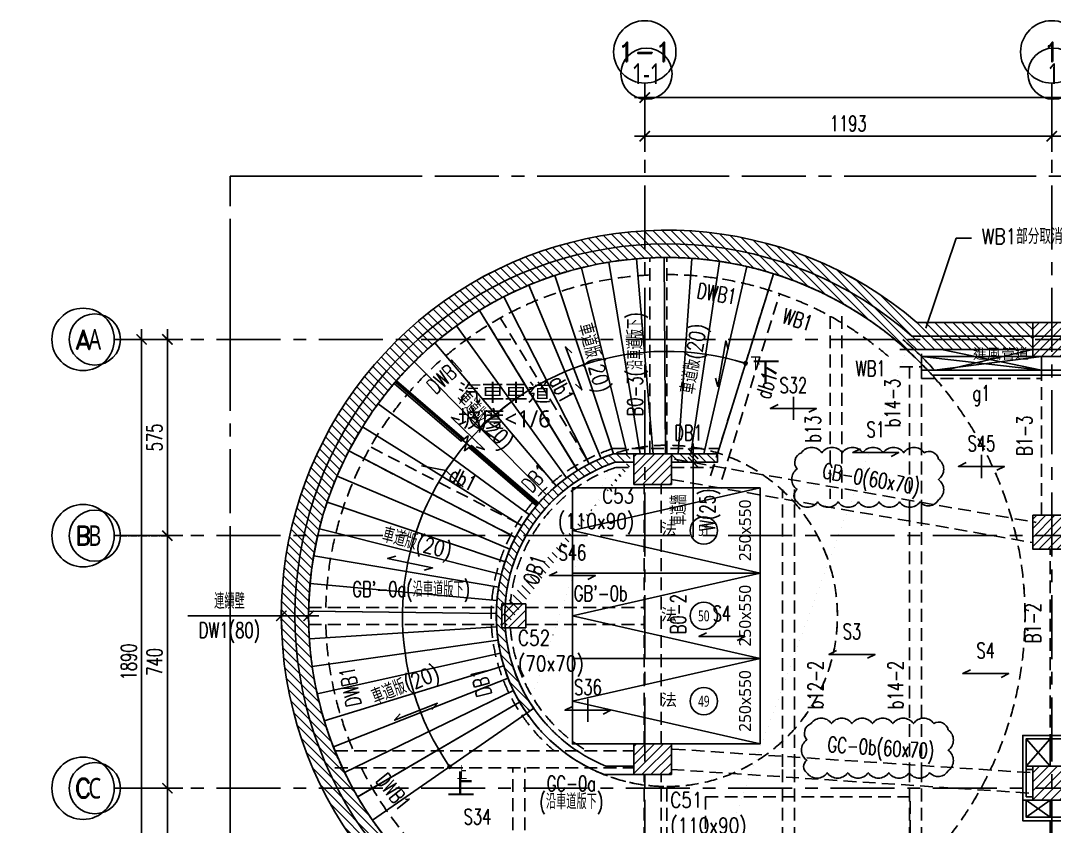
# Model space of a CAD drawing. Header units: millimetres. Extents: x -3377 to 119122, y -22007 to 15479.
# Drawn here: x 12887 to 15917, y 1458 to 3818 of the extents above; entities that cross this region are included whole.
import ezdxf
from ezdxf import colors
from ezdxf.entities.mleader import LeaderData, LeaderLine
from ezdxf.enums import TextEntityAlignment as Align
from ezdxf.math import Vec2, Vec3

# ---------------------------------------------------------------- set-up
doc = ezdxf.new("R2010")
doc.units = ezdxf.units.MM
doc.header["$LTSCALE"] = 150
doc.header["$MEASUREMENT"] = 0
doc.linetypes.add('CENTER', pattern=[2, 1.25, -0.25, 0.25, -0.25])
doc.linetypes.add('HIDDEN', pattern=[0.375, 0.25, -0.125])
doc.layers.get('0').update_dxf_attribs({"plot": 0})
for name, color, linetype, plot in [('AREA', 3, 'Continuous', False), ('S-ARCH', 252, 'Continuous', False), ('S-CLOUD_20220217(結構依建築圖2022-0216修改)', 4, 'Continuous', False)]:
    doc.layers.add(name, color=color, linetype=linetype, plot=plot)
for name, color, linetype in [('ASSLN', 8, 'Continuous'), ('COL', 1, 'Continuous'), ('Col-Line', 8, 'CENTER'), ('Duct', 1, 'Continuous'), ('GRID', 5, 'CENTER'), ('OTHER', 4, 'Continuous'), ('PARK', 4, 'Continuous'), ('S-COL', 7, 'Continuous'), ('S-COLB', 4, 'HIDDEN'), ('S-CONC', 7, 'Continuous'), ('S-CONCWALL', 30, 'Continuous'), ('S-DIM', 2, 'Continuous'), ('S-GRID', 1, 'CENTER'), ('S-GRID-DIM', 2, 'Continuous'), ('S-GRID-T', 3, 'Continuous'), ('S-HATCH-COL', 13, 'Continuous'), ('S-HATCH-CONC', 124, 'Continuous'), ('S-HATCH-CONCWALL', 161, 'Continuous'), ('S-OPEN', 13, 'Continuous'), ('S-RAMP', 201, 'Continuous'), ('S-RCBMB', 3, 'HIDDEN'), ('S-RCBMG', 2, 'HIDDEN'), ('S-SITE', 34, 'CENTER'), ('S-SLAB', 5, 'Continuous'), ('S-SLABT', 2, 'Continuous'), ('S-SYM', 3, 'Continuous'), ('S-TEXTB', 3, 'Continuous'), ('S-TEXTC', 3, 'Continuous'), ('S-TEXTG', 2, 'Continuous'), ('TEXT', 2, 'Continuous'), ('TITLE', 6, 'Continuous'), ('WALL', 2, 'Continuous'), ('WALL2', 3, 'Continuous')]:
    doc.layers.add(name, color=color, linetype=linetype)
doc.styles.add('C1', font='', dxfattribs={"bigfont": 'japanese.shx'})
doc.styles.add('CD2', font='romand', dxfattribs={"height": 15})
doc.styles.add('CS4', font='romans.shx', dxfattribs={"width": 0.7, "height": 45, "bigfont": 'lsp.shx'})
doc.styles.add('HH', font='')
doc.styles.add('LSP', font='SIMPLEX.shx', dxfattribs={"width": 0.8, "bigfont": 'lsp.shx'})
doc.styles.get('C1').set_extended_font_data('微軟正黑體')
doc.styles.get('HH').set_extended_font_data('Microsoft JhengHei')
doc.dimstyles.new('DIM150', dxfattribs={"dimscale": 15, "dimtxt": 3, "dimasz": 2, "dimexe": 2, "dimexo": 2, "dimgap": 1, "dimtad": 1, "dimdec": 1, "dimdsep": 46, "dimtxsty": 'CS4', "dimblk1": 'ARCHTICK', "dimblk2": 'ARCHTICK', "dimsah": 1, "dimcen": 2, "dimdle": 2, "dimadec": 0, "dimazin": 0, "dimtfac": 1, "dimtdec": 1, "dimtmove": 0, "dimatfit": 3, "dimldrblk": 'TAA', "dimfxl": 0, "dimtolj": 1, "dimarcsym": 0})

# ---------------------------------------------------------------- blocks, each defined once
blk = doc.blocks.new('SG1')
at = {"layer": 'S-GRID-T'}
blk.add_circle((0, 6.09375), 6.09375, dxfattribs=at)
at = {"layer": 'S-GRID-T', "style": 'CD2'}
blk.add_attdef('GRID-BUB', text='', height=3.75, dxfattribs=at).set_placement((0, 6.09375), align=Align.MIDDLE_CENTER)
blk = doc.blocks.new('SG2')
at = {"layer": 'S-GRID-T'}
blk.add_circle((-6.09375, 0), 6.09375, dxfattribs=at)
at = {"layer": 'S-GRID-T', "style": 'CD2'}
blk.add_attdef('GRID-BUB', text='', height=3.75, dxfattribs=at).set_placement((-6.09375, 0), align=Align.MIDDLE_CENTER)
blk = doc.blocks.new('_ARCHTICK')
at = {"color": 0, "linetype": 'ByBlock', "const_width": 0.15}
blk.add_lwpolyline([(-0.5, -0.5), (0.5, 0.5)], dxfattribs=at)
blk = doc.blocks.new('*D249')
at = {"layer": 'DEFPOINTS', "color": 0, "transparency": 16777216}
for p in [(-5535.9, -287.4), (-9503.9, -400.6), (-5535.9, -400.6)]:
    blk.add_point(p, dxfattribs=at)
at = {"layer": 'S-GRID-DIM', "color": 0, "lineweight": -2, "transparency": 16777216}
for p, q in [((-9503.9, -370.6), (-9503.9, -257.4)), ((-5535.9, -370.6), (-5535.9, -257.4)), ((-9533.9, -287.4), (-5505.9, -287.4))]:
    blk.add_line(p, q, dxfattribs=at)
at = {"layer": 'S-GRID-DIM', "color": 0, "lineweight": -2, "transparency": 16777216, "xscale": 30, "yscale": 30, "zscale": 30, "rotation": 180}
blk.add_blockref('_ARCHTICK', (-9503.9, -287.4), dxfattribs=at)
at = {"layer": 'S-GRID-DIM', "color": 0, "lineweight": -2, "transparency": 16777216, "xscale": 30, "yscale": 30, "zscale": 30}
blk.add_blockref('_ARCHTICK', (-5535.9, -287.4), dxfattribs=at)
at = {"layer": 'S-GRID-DIM', "color": 0, "transparency": 16777216, "insert": (-7496.9, -249.9), "char_height": 45, "attachment_point": 5, "style": 'CS4'}
blk.add_mtext('\\A1;3968', dxfattribs=at)
blk = doc.blocks.new('TAA')
at = {"linetype": 'Continuous'}
blk.add_line((0, 0), (-1.66, 0), dxfattribs=at)
blk.add_solid([(-1.5, -0.25), (-1.5, 0.25), (0, 0)], dxfattribs=at)
blk = doc.blocks.new('*D250')
at = {"layer": 'DEFPOINTS', "color": 0, "transparency": 16777216}
for p in [(-7410.9, -400.6), (-8310.9, -476.2), (-7410.9, -476.2)]:
    blk.add_point(p, dxfattribs=at)
at = {"layer": 'S-GRID-DIM', "color": 0, "lineweight": -2, "transparency": 16777216}
for p, q in [((-8310.9, -446.2), (-8310.9, -370.6)), ((-7410.9, -446.2), (-7410.9, -370.6)), ((-8340.9, -400.6), (-7380.9, -400.6))]:
    blk.add_line(p, q, dxfattribs=at)
at = {"layer": 'S-GRID-DIM', "color": 0, "lineweight": -2, "transparency": 16777216, "xscale": 30, "yscale": 30, "zscale": 30, "rotation": 180}
blk.add_blockref('_ARCHTICK', (-8310.9, -400.6), dxfattribs=at)
at = {"layer": 'S-GRID-DIM', "color": 0, "lineweight": -2, "transparency": 16777216, "xscale": 30, "yscale": 30, "zscale": 30}
blk.add_blockref('_ARCHTICK', (-7410.9, -400.6), dxfattribs=at)
at = {"layer": 'S-GRID-DIM', "color": 0, "transparency": 16777216, "insert": (-7860.9, -363.1), "char_height": 45, "attachment_point": 5, "style": 'CS4'}
blk.add_mtext('\\A1;900', dxfattribs=at)
blk = doc.blocks.new('*D253')
at = {"layer": 'DEFPOINTS', "color": 0, "transparency": 16777216}
for p in [(-10979.1, -995.9), (-10903.4, -995.9), (-10903.4, -2885.9)]:
    blk.add_point(p, dxfattribs=at)
at = {"layer": 'S-GRID-DIM', "color": 0, "lineweight": -2, "transparency": 16777216}
for p, q in [((-10979.1, -2915.9), (-10979.1, -965.9)), ((-10933.4, -995.9), (-11009.1, -995.9)), ((-10933.4, -2885.9), (-11009.1, -2885.9))]:
    blk.add_line(p, q, dxfattribs=at)
at = {"layer": 'S-GRID-DIM', "color": 0, "lineweight": -2, "transparency": 16777216, "xscale": 30, "yscale": 30, "zscale": 30}
for p, rotation in [((-10979.1, -995.9), 90), ((-10979.1, -2885.9), 270)]:
    blk.add_blockref('_ARCHTICK', p, dxfattribs=dict(at, rotation=rotation))
at = {"layer": 'S-GRID-DIM', "color": 0, "transparency": 16777216, "insert": (-11016.6, -1940.9), "char_height": 45, "attachment_point": 5, "rotation": 90, "style": 'CS4'}
blk.add_mtext('\\A1;1890', dxfattribs=at)
blk = doc.blocks.new('*D254')
at = {"layer": 'DEFPOINTS', "color": 0, "transparency": 16777216}
for p in [(-10903.4, -2310.9), (-10827.8, -2310.9), (-10827.8, -2885.9)]:
    blk.add_point(p, dxfattribs=at)
at = {"layer": 'S-GRID-DIM', "color": 0, "lineweight": -2, "transparency": 16777216}
for p, q in [((-10903.4, -2915.9), (-10903.4, -2280.9)), ((-10857.8, -2310.9), (-10933.4, -2310.9)), ((-10857.8, -2885.9), (-10933.4, -2885.9))]:
    blk.add_line(p, q, dxfattribs=at)
at = {"layer": 'S-GRID-DIM', "color": 0, "lineweight": -2, "transparency": 16777216, "xscale": 30, "yscale": 30, "zscale": 30}
for p, rotation in [((-10903.4, -2310.9), 90), ((-10903.4, -2885.9), 270)]:
    blk.add_blockref('_ARCHTICK', p, dxfattribs=dict(at, rotation=rotation))
at = {"layer": 'S-GRID-DIM', "color": 0, "transparency": 16777216, "insert": (-10940.9, -2598.4), "char_height": 45, "attachment_point": 5, "rotation": 90, "style": 'CS4'}
blk.add_mtext('\\A1;575', dxfattribs=at)
blk = doc.blocks.new('*D255')
at = {"layer": 'DEFPOINTS', "color": 0, "transparency": 16777216}
for p in [(-10903.4, -1570.9), (-10827.8, -1570.9), (-10827.8, -2310.9)]:
    blk.add_point(p, dxfattribs=at)
at = {"layer": 'S-GRID-DIM', "color": 0, "lineweight": -2, "transparency": 16777216}
for p, q in [((-10903.4, -2340.9), (-10903.4, -1540.9)), ((-10857.8, -1570.9), (-10933.4, -1570.9)), ((-10857.8, -2310.9), (-10933.4, -2310.9))]:
    blk.add_line(p, q, dxfattribs=at)
at = {"layer": 'S-GRID-DIM', "color": 0, "lineweight": -2, "transparency": 16777216, "xscale": 30, "yscale": 30, "zscale": 30}
for p, rotation in [((-10903.4, -1570.9), 90), ((-10903.4, -2310.9), 270)]:
    blk.add_blockref('_ARCHTICK', p, dxfattribs=dict(at, rotation=rotation))
at = {"layer": 'S-GRID-DIM', "color": 0, "transparency": 16777216, "insert": (-10940.9, -1940.9), "char_height": 45, "attachment_point": 5, "rotation": 90, "style": 'CS4'}
blk.add_mtext('\\A1;740', dxfattribs=at)
blk = doc.blocks.new('*D256')
at = {"layer": 'DEFPOINTS', "color": 0, "transparency": 16777216}
for p in [(-10903.4, -995.9), (-10827.8, -995.9), (-10827.8, -1570.9)]:
    blk.add_point(p, dxfattribs=at)
at = {"layer": 'S-GRID-DIM', "color": 0, "lineweight": -2, "transparency": 16777216}
for p, q in [((-10903.4, -1600.9), (-10903.4, -965.9)), ((-10857.8, -995.9), (-10933.4, -995.9)), ((-10857.8, -1570.9), (-10933.4, -1570.9))]:
    blk.add_line(p, q, dxfattribs=at)
at = {"layer": 'S-GRID-DIM', "color": 0, "lineweight": -2, "transparency": 16777216, "xscale": 30, "yscale": 30, "zscale": 30}
for p, rotation in [((-10903.4, -995.9), 90), ((-10903.4, -1570.9), 270)]:
    blk.add_blockref('_ARCHTICK', p, dxfattribs=dict(at, rotation=rotation))
at = {"layer": 'S-GRID-DIM', "color": 0, "transparency": 16777216, "insert": (-10940.9, -1283.4), "char_height": 45, "attachment_point": 5, "rotation": 90, "style": 'CS4'}
blk.add_mtext('\\A1;575', dxfattribs=at)
blk = doc.blocks.new('*D248')
at = {"layer": 'DEFPOINTS', "color": 0, "transparency": 16777216}
for p in [(-8310.9, -400.6), (-9503.9, -476.2), (-8310.9, -476.2)]:
    blk.add_point(p, dxfattribs=at)
at = {"layer": 'S-GRID-DIM', "color": 0, "lineweight": -2, "transparency": 16777216}
for p, q in [((-9503.9, -446.2), (-9503.9, -370.6)), ((-8310.9, -446.2), (-8310.9, -370.6)), ((-9533.9, -400.6), (-8280.9, -400.6))]:
    blk.add_line(p, q, dxfattribs=at)
at = {"layer": 'S-GRID-DIM', "color": 0, "lineweight": -2, "transparency": 16777216, "xscale": 30, "yscale": 30, "zscale": 30, "rotation": 180}
blk.add_blockref('_ARCHTICK', (-9503.9, -400.6), dxfattribs=at)
at = {"layer": 'S-GRID-DIM', "color": 0, "lineweight": -2, "transparency": 16777216, "xscale": 30, "yscale": 30, "zscale": 30}
blk.add_blockref('_ARCHTICK', (-8310.9, -400.6), dxfattribs=at)
at = {"layer": 'S-GRID-DIM', "color": 0, "transparency": 16777216, "insert": (-8907.4, -363.1), "char_height": 45, "attachment_point": 5, "style": 'CS4'}
blk.add_mtext('\\A1;1193', dxfattribs=at)
blk = doc.blocks.new('CONC')
blk.add_lwpolyline([(-8365.9, -2935.9), (-9439.2, -2935.9, -1.434028), (-8706.2, -945.9), (-8365.9, -945.9), (-8365.9, -1025.9), (-8736.3, -1025.9, 1.455344), (-9439.2, -2855.9), (-8365.9, -2855.9), (-8365.9, -2935.9)], format="xyb")
blk = doc.blocks.new('COL(B4F-B2F)')
for points in [[(-8365.9, -945.9), (-8235.9, -945.9), (-8235.9, -1045.9), (-8365.9, -1045.9)], [(-9425.9, -1420.9), (-9535.9, -1420.9), (-9535.9, -1330.9), (-9425.9, -1330.9)], [(-8365.9, -1510.9), (-8255.9, -1510.9), (-8255.9, -1610.9), (-8365.9, -1610.9)], [(-9923, -1840.9), (-9853, -1840.9), (-9853, -1770.9), (-9923, -1770.9)], [(-9425.9, -2270.9), (-9535.9, -2270.9), (-9535.9, -2180.9), (-9425.9, -2180.9)], [(-8365.9, -2245.9), (-8255.9, -2245.9), (-8255.9, -2345.9), (-8365.9, -2345.9)]]:
    blk.add_lwpolyline(points, close=True)
blk = doc.blocks.new('*D48')
at = {"layer": 'DEFPOINTS', "color": 0, "transparency": 16777216}
for p in [(13651.6, 2074.2), (13651.6, 2074.2), (13731.6, 2074.2)]:
    blk.add_point(p, dxfattribs=at)
at = {"layer": 'S-DIM', "color": 0, "lineweight": -2, "transparency": 16777216}
for p, q in [((13651.6, 2074.2), (13377.3, 2074.2)), ((13761.6, 2074.2), (13651.6, 2074.2))]:
    blk.add_line(p, q, dxfattribs=at)
at = {"layer": 'S-DIM', "color": 0, "lineweight": -2, "transparency": 16777216, "xscale": 30, "yscale": 30, "zscale": 30, "rotation": 180}
blk.add_blockref('_ARCHTICK', (13651.6, 2074.2), dxfattribs=at)
at = {"layer": 'S-DIM', "color": 0, "lineweight": -2, "transparency": 16777216, "xscale": 30, "yscale": 30, "zscale": 30}
blk.add_blockref('_ARCHTICK', (13731.6, 2074.2), dxfattribs=at)
at = {"layer": 'S-DIM', "color": 0, "transparency": 16777216, "char_height": 45, "attachment_point": 5, "style": 'CS4'}
for s, insert in [('\\A1;連續壁', (13499.4, 2117.4)), ('\\A1;DW1(80)', (13499.4, 2024.9))]:
    blk.add_mtext(s, dxfattribs=dict(at, insert=insert))
blk = doc.blocks.new('車道牆(B3F-B2F)')
for p, q in [((-9535.9, -1355.9), (-9535.9, -1330.9)), ((-9425.9, -1330.9), (-9425.9, -1355.9))]:
    blk.add_line(p, q)
for points in [[(-9912.9, -1840.9, 0.134065), (-9829.4, -2076.8), (-9849.9, -2091, -0.501712), (-9595.3, -1330.9), (-9535.9, -1330.9)], [(-9535.9, -1355.9), (-9591.3, -1355.9, 0.301454), (-9912.9, -1770.9)]]:
    blk.add_lwpolyline(points, format="xyb")
for points in [[(-9425.9, -1330.9), (-9290.9, -1330.9), (-9290.9, -1355.9), (-9425.9, -1355.9)], [(-9912.9, -1770.9), (-9923, -1770.9), (-9923, -1840.9), (-9912.9, -1840.9)]]:
    blk.add_lwpolyline(points)
blk = doc.blocks.new('RAMP(B2F)')
for p, q in [((-9447.3, -755.9), (-9442.9, -1330.9)), ((-9689, -786.1), (-9555.6, -1330.9)), ((-9609.3, -769.8), (-9517.2, -1330.9)), ((-9528.6, -759.7), (-9479.8, -1330.9)), ((-9366, -758.5), (-9406, -1330.9)), ((-9285.1, -767.3), (-9368.8, -1330.9)), ((-9205.2, -782.3), (-9330.6, -1330.9)), ((-9767.2, -808.5), (-9595.4, -1330.9)), ((-9126.6, -803.5), (-9291.1, -1330.9)), ((-9843.5, -836.8), (-9631.7, -1344.4)), ((-9917.3, -871), (-9666.9, -1360.7)), ((-9988.2, -910.9), (-9700.6, -1379.7)), ((-10055.9, -956.1), (-9732.9, -1401.2)), ((-10119.8, -1006.3), (-9763.3, -1425.2)), ((-10179.7, -1061.4), (-9791.8, -1451.4)), ((-10235.1, -1121), (-9818.2, -1479.8)), ((-10231.8, -1117.2), (-10033.5, -1287.9)), ((-10285.7, -1184.7), (-9842.3, -1510.1)), ((-10331.3, -1252.1), (-9864, -1542.2)), ((-10371.5, -1322.8), (-9883.2, -1575.8)), ((-9821.5, -1483.5), (-10019.8, -1312.9)), ((-10406.1, -1396.4), (-9899.6, -1610.9)), ((-10434.9, -1472.5), (-9913.3, -1647.1)), ((-10457.7, -1550.6), (-9924.2, -1684.3)), ((-10474.4, -1630.2), (-9932.2, -1722.2)), ((-10484.9, -1710.9), (-9937.2, -1760.6)), ((-10489.1, -1792.1), (-9939.2, -1799.3)), ((-10487, -1873.4), (-9938.2, -1838.1)), ((-10478.7, -1954.4), (-9934.2, -1876.6)), ((-10464.1, -2034.4), (-9927.2, -1914.7)), ((-10443.3, -2113), (-9917.4, -1952.2)), ((-10416.5, -2189.8), (-9904.6, -1988.7)), ((-10383.9, -2264.4), (-9889, -2024.2)), ((-10345.5, -2336.1), (-9870.8, -2058.4)), ((-10301.8, -2404.7), (-9850, -2091))]:
    blk.add_line(p, q)
at = {"linetype": 'HIDDEN'}
blk.add_line((-9439.2, -2855.9), (-9439.2, -2305.9), dxfattribs=at)
blk.add_lwpolyline([(-10075.9, -2247.9, -0.713872), (-9208.5, -1066)], format="xyb")
blk.add_lwpolyline([(-9814.9, -1476), (-10011.5, -1306.8), (-10032.1, -1322.1), (-10021.2, -1278.7), (-10041.7, -1294), (-10238.3, -1124.8)])
for centre in [(-9208.5, -1066), (-10075.9, -2247.9)]:
    blk.add_circle(centre, 5)
for radius, start, end in [(1050, 0, 90), (500, 0, 90), (500, 270, 0), (1050, 270, 0), (500, 225.9728, 270), (1050, 225.9728, 270)]:
    blk.add_arc((-9439.2, -1805.9), radius, start, end, dxfattribs=at)
at = {"linetype": 'Continuous', "style": 'CS4', "width": 0.8}
for s, p in [('下', (-9178.8, -1086.5)), ('上', (-10039.5, -2286.5))]:
    blk.add_text(s, height=40, dxfattribs=at).set_placement(p, align=Align.CENTER)
blk = doc.blocks.new('*D123')
at = {"layer": 'DEFPOINTS', "color": 0, "transparency": 16777216}
for p in [(14858.7, 2549.2), (14858.7, 2524.2), (14858.7, 2524.2)]:
    blk.add_point(p, dxfattribs=at)
at = {"layer": 'S-DIM', "color": 0, "lineweight": -2, "transparency": 16777216}
for p, q in [((14858.7, 2549.2), (14858.7, 2579.2)), ((14858.7, 2549.2), (14858.7, 2524.2)), ((14858.7, 2524.2), (14858.7, 2305.2))]:
    blk.add_line(p, q, dxfattribs=at)
at = {"layer": 'S-DIM', "color": 0, "lineweight": -2, "transparency": 16777216, "xscale": 30, "yscale": 30, "zscale": 30}
for p, rotation in [((14858.7, 2549.2), 270), ((14858.7, 2524.2), 90)]:
    blk.add_blockref('_ARCHTICK', p, dxfattribs=dict(at, rotation=rotation))
at = {"layer": 'S-DIM', "color": 0, "transparency": 16777216, "char_height": 45, "attachment_point": 5, "rotation": 90, "style": 'CS4'}
for s, insert in [('\\A1;車道牆', (14816.1, 2384.7)), ('\\A1;W(25)', (14907.9, 2384.7))]:
    blk.add_mtext(s, dxfattribs=dict(at, insert=insert))
blk = doc.blocks.new('A$C51804F4D')
at = {"color": 252}
for p, q in [((-1805, 1265), (-2153.2, 1265)), ((-2073.6, 1265), (-1780, 1205)), ((-1805, 1265), (-2063, 1205)), ((-1780, 1205), (-1780, 1245)), ((-3740.9, -113.8), (-3289.1, 199.9)), ((-1755, 125), (-1825, 45)), ((-1755, 45), (-1825, 125)), ((-1755, 45), (-1755, 125)), ((-1825, -105), (-1755, -55)), ((-1755, -105), (-1825, -55)), ((-1755, -55), (-1755, -105))]:
    blk.add_line(p, q, dxfattribs=at)
at = {"color": 252, "linetype": 'HIDDEN'}
blk.add_line((-2878.4, -565), (-2878.4, -15), dxfattribs=at)
at = {"color": 252}
blk.add_lwpolyline([(-3515, 43, -0.713872), (-2647.6, 1224.9)], format="xyb", dxfattribs=at)
for points in [[(-3453.1, 1101.4), (-3424.9, 1034.5), (-3366.8, 994.3)], [(-3597.4, 925.1), (-3526.2, 910.7), (-3475.4, 861.7)]]:
    blk.add_lwpolyline(points, dxfattribs=at)
at = {"color": 252, "linetype": 'HIDDEN'}
blk.add_lwpolyline([(-2165, -545), (-2165, -45), (-2765, -45), (-2765, -545)], close=True, dxfattribs=at)
for radius, start, end in [(1050, 90, 180), (1050, 0, 90), (500, 90, 180), (500, 0, 90), (1050, 180, 270), (500, 180, 270), (500, 270, 0), (1050, 270, 0)]:
    blk.add_arc((-2878.4, 485), radius, start, end, dxfattribs=at)
at = {"layer": 'AREA', "color": 252}
blk.add_lwpolyline([(-910, 1305), (-2160.2, 1305, 1.444326), (-2878.4, -605), (-1801.2, -605), (1040, -605), (1040, 70), (1560, 70), (1560, 710), (1040, 710), (1040, 1305), (5, 1305), (5, 1335), (-910, 1335)], format="xyb", close=True, dxfattribs=at)
at = {"layer": 'ASSLN', "color": 252}
for p, q in [((-3048.4, 1521.1), (-2956.3, 960)), ((-2967.7, 1531.2), (-2918.9, 960)), ((-2886.5, 1535), (-2882, 960)), ((-2805.1, 1532.4), (-2845.2, 960)), ((-2724.3, 1523.6), (-2807.9, 960)), ((-3128.2, 1504.9), (-2994.7, 960)), ((-2644.3, 1508.6), (-2769.7, 960)), ((-2565.8, 1487.4), (-2730.2, 960)), ((-3206.4, 1482.5), (-3034.5, 960)), ((-3282.6, 1454.1), (-3070.8, 946.5)), ((-3356.4, 1419.9), (-3106, 930.2)), ((-3427.3, 1380), (-3139.8, 911.2)), ((-3495, 1334.9), (-3172, 889.7)), ((-3558.9, 1284.6), (-3202.4, 865.7)), ((-3618.8, 1229.5), (-3230.9, 839.5)), ((-3674.2, 1169.9), (-3257.3, 811.2)), ((-3724.8, 1106.2), (-3281.4, 780.8)), ((-3770.4, 1038.8), (-3303.1, 748.7)), ((-3810.6, 968.1), (-3322.3, 715.1)), ((-3845.2, 894.5), (-3338.8, 680)), ((-3874, 818.4), (-3352.5, 643.8)), ((-3896.8, 740.3), (-3363.3, 606.6)), ((-3913.5, 660.7), (-3371.3, 568.7)), ((-3924, 580), (-3376.3, 530.3)), ((-3928.3, 498.8), (-3378.3, 491.6)), ((-3926.2, 417.5), (-3377.3, 452.8)), ((-3917.8, 336.6), (-3373.3, 414.3)), ((-3903.2, 256.5), (-3366.4, 376.2)), ((-3882.4, 177.9), (-3356.5, 338.8)), ((-3855.6, 101.1), (-3343.7, 302.2)), ((-3823, 26.6), (-3328.2, 266.7)), ((-3784.7, -45.2), (-3309.9, 232.5))]:
    blk.add_line(p, q, dxfattribs=at)
at = {"layer": 'COL', "color": 252}
for points in [[(-1805, 1345), (-1675, 1345), (-1675, 1245), (-1805, 1245)], [(-1805, 780), (-1695, 780), (-1695, 680), (-1805, 680)], [(-1805, 45), (-1695, 45), (-1695, -55), (-1805, -55)]]:
    blk.add_lwpolyline(points, close=True, dxfattribs=at)
at = {"layer": 'Col-Line', "color": 252, "linetype": 'ByBlock'}
for centre in [(-2938, 2073.6), (-1745, 2073.6), (-4555.2, 1295), (-4555.2, 720), (-4555.2, -20)]:
    blk.add_circle(centre, 75, dxfattribs=at)
at = {"layer": 'Duct', "color": 252, "linetype": 'CENTER', "ltscale": 3}
blk.add_lwpolyline([(-4158.3, -1071.5), (-4158.3, 185.7), (-4158.4, 1773.2), (1649.9, 1773.1), (1649.4, 185.7), (1649, -1071.5), (-1332.8, -1071.5)], close=True, dxfattribs=at)
blk.add_lwpolyline([(-4158.3, -1071.5), (-4158.3, 185.7), (-4158.4, 1773.2), (1649.9, 1773.1), (1649.4, 185.7), (1649, -1071.5), (-1332.8, -1071.5)], close=True, dxfattribs=at)
at = {"layer": 'GRID', "color": 252, "ltscale": 0.1}
for p, q in [((-2943, 1879.4), (-2943, 1998.6)), ((-1750, 1879.4), (-1750, 1998.6)), ((-4480.2, 1295), (-4343, 1295)), ((-4480.2, 720), (-4343, 720)), ((-4447.7, -20), (-4343, -20))]:
    blk.add_line(p, q, dxfattribs=at)
at = {"layer": 'OTHER', "color": 252}
for p, q in [((-3671, 1173.7), (-3472.6, 1003.1)), ((-3260.6, 807.4), (-3458.9, 978))]:
    blk.add_line(p, q, dxfattribs=at)
blk.add_lwpolyline([(-3254.1, 814.9), (-3450.7, 984.1), (-3471.2, 968.9), (-3460.3, 1012.2), (-3480.9, 996.9), (-3677.5, 1166.1)], dxfattribs=at)
at = {"layer": 'PARK', "color": 252}
for points in [[(-2605, 860), (-2605, 610), (-3155, 610), (-3155, 860), (-2605, 860), (-3155, 735), (-2605, 610)], [(-2605, 610), (-2605, 360), (-3155, 360), (-3155, 610), (-2605, 610), (-3155, 485), (-2605, 360)], [(-2605, 360), (-2605, 110), (-3155, 110), (-3155, 360), (-2605, 360), (-3155, 235), (-2605, 110)]]:
    blk.add_lwpolyline(points, dxfattribs=at)
for centre in [(-2770, 735), (-2770, 485), (-2770, 235)]:
    blk.add_circle(centre, 40, dxfattribs=at)
at = {"layer": 'WALL', "color": 252}
for q in [(-3034.5, 960), (-2730, 935)]:
    blk.add_line((-2730, 960), q, dxfattribs=at)
for points in [[(-950, 1345), (-2145.3, 1345, 1.434028), (-2878.4, -645), (-1801.2, -645), (1080, -645), (1080, 30), (1600, 30), (1600, 750), (1080, 750), (1080, 1345), (45, 1345), (45, 1375), (-950, 1375)], [(-870, 1265), (-2175.4, 1265, 1.455344), (-2878.4, -565), (-1801.2, -565), (1000, -565), (1000, 110), (1520, 110), (1520, 670), (1000, 670), (1000, 1265), (-35, 1265), (-35, 1295), (-870, 1295)], [(-3030.4, 935), (-2975, 935), (-2975, 960), (-3034.5, 960, 0.133948), (-3254.1, 814.9, 0.005), (-3260.6, 807.3, 0.339022), (-3289.1, 199.9, 0.147961), (-3062.1, 20), (-2975, 20), (-2975, 45), (-3057.3, 45, -0.145433), (-3268.5, 214.1, -0.499111)]]:
    blk.add_lwpolyline(points, format="xyb", close=True, dxfattribs=at)
for points in [[(-1675, 1245), (-1675, 1190), (-2100.2, 1190, 0.036253), (-2210.2, 1295, 27.583957)], [(-1690, 1245), (-1690, 1205), (-2093.6, 1205, 0.030455), (-2186.9, 1295)]]:
    blk.add_lwpolyline(points, format="xyb", dxfattribs=at)
blk.add_lwpolyline([(-2865, 960), (-2865, 935), (-2730, 935), (-2730, 960), (-2769.7, 960), (-2807.9, 960), (-2845.2, 960)], close=True, dxfattribs=at)
at = {"layer": 'WALL2', "color": 252}
for p, q in [((-1805, 45), (-1825, 45)), ((-1805, 45), (-1825, 45)), ((-1805, 35), (-1825, 35))]:
    blk.add_line(p, q, dxfattribs=at)
for points in [[(-1805, -55), (-1835, -55), (-1835, 135), (-1695, 135), (-1695, 45)], [(-1805, -45), (-1825, -45), (-1825, 125), (-1705, 125), (-1705, 45)], [(-1695, -55), (-1695, -115), (-1835, -115), (-1835, -55)], [(-1705, -55), (-1705, -105), (-1825, -105), (-1825, -55)]]:
    blk.add_lwpolyline(points, dxfattribs=at)
at = {"color": 252, "style": 'HH'}
for p in [(-2631.7, 735.6), (-2631.7, 485.6), (-2631.7, 235.6)]:
    blk.add_text('250x550', height=35, rotation=90, dxfattribs=at).set_placement(p, align=Align.CENTER)
for p in [(-2872, 721.4), (-2872, 471.4), (-2872, 221.4)]:
    blk.add_text('法', height=35, dxfattribs=at).set_placement(p, align=Align.CENTER)
at = {"layer": 'Col-Line', "color": 252, "style": 'C1', "width": 0.75}
for s, p in [('1-1', (-2938, 2073.6)), ('1', (-1745, 2073.6)), ('A', (-4555.2, 1295)), ('B', (-4555.2, 720)), ('C', (-4555.2, -20))]:
    blk.add_text(s, height=60, dxfattribs=at).set_placement(p, align=Align.MIDDLE)
at = {"layer": 'PARK', "color": 252, "style": 'C1', "width": 0.7}
for s, p in [('51', (-2770, 735)), ('50', (-2770, 485)), ('49', (-2770, 235))]:
    blk.add_text(s, height=32, dxfattribs=at).set_placement(p, align=Align.MIDDLE)
at = {"layer": 'TEXT', "color": 252, "style": 'HH'}
for s, height, p in [('進風管道', 30, (-1898.9, 1238.3)), ('汽車車道', 50, (-3354.5, 1114.4)), ('坡度<1/6', 50, (-3354.5, 1037.1))]:
    blk.add_text(s, height=height, dxfattribs=at).set_placement(p, align=Align.CENTER)
at = {"layer": 'TITLE', "color": 252, "linetype": 'Continuous', "style": 'HH'}
for s, p in [('下', (-2587.3, 1171.2)), ('上', (-3481.7, -38.3))]:
    blk.add_text(s, height=60, dxfattribs=at).set_placement(p, align=Align.CENTER)
blk = doc.blocks.new('2022-0217')
blk.add_blockref('A$C51804F4D', (5549.5, -6171))
blk = doc.blocks.new('_None')
blk = doc.blocks.new('LINE')
at = {"layer": 'S-GRID'}
for points in [[(-9503.87, -244.9), (-9503.87, -3085.91)], [(-8310.87, -244.9), (-8310.87, -3085.91)], [(-11059.11, -995.91), (-4810.87, -995.91)], [(-11059.11, -1570.91), (-4810.87, -1570.91)], [(-11059.11, -2310.91), (-4810.87, -2310.91)]]:
    blk.add_lwpolyline(points, dxfattribs=at)
at = {"layer": 'S-GRID-T', "xscale": 15, "yscale": 15, "zscale": 15}
for name, p, values in [('SG1', (-9503.87, -244.9), {'GRID-BUB': '1-1'}), ('SG1', (-8310.87, -244.9), {'GRID-BUB': '1'}), ('SG2', (-11059.11, -995.91), {'GRID-BUB': 'A'}), ('SG2', (-11059.11, -1570.91), {'GRID-BUB': 'B'}), ('SG2', (-11059.11, -2310.91), {'GRID-BUB': 'C'})]:
    blk.add_blockref(name, p, dxfattribs=at).add_auto_attribs(values)
at = {"layer": 'S-GRID-DIM'}
dim = blk.add_linear_dim(base=(-5535.87, -287.4), p1=(-9503.87, -400.57), p2=(-5535.87, -400.57), dimstyle='DIM150', dxfattribs=at)
dim.commit()
dim.dimension.update_dxf_attribs({"geometry": '*D249', "text_midpoint": (-7496.87, -287.4), "dimtype": 128})
for base, p1, p2, picture, middle in [((-8310.87, -400.57), (-9503.87, -476.23), (-8310.87, -476.23), '*D248', (-8907.37, -363.07)), ((-7410.87, -400.57), (-8310.87, -476.23), (-7410.87, -476.23), '*D250', (-7860.87, -363.07))]:
    dim = blk.add_linear_dim(base=base, p1=p1, p2=p2, dimstyle='DIM150', dxfattribs=at)
    dim.commit()
    dim.dimension.update_dxf_attribs({"geometry": picture, "text_midpoint": middle})
for base, p1, p2, picture, middle in [((-10979.11, -995.91), (-10903.44, -2885.91), (-10903.44, -995.91), '*D253', (-11016.61, -1940.91)), ((-10903.44, -995.91), (-10827.78, -1570.91), (-10827.78, -995.91), '*D256', (-10940.94, -1283.41)), ((-10903.44, -1570.91), (-10827.78, -2310.91), (-10827.78, -1570.91), '*D255', (-10940.94, -1940.91)), ((-10903.44, -2310.91), (-10827.78, -2885.91), (-10827.78, -2310.91), '*D254', (-10940.94, -2598.41))]:
    dim = blk.add_linear_dim(base=base, p1=p1, p2=p2, angle=90, dimstyle='DIM150', dxfattribs=at)
    dim.commit()
    dim.dimension.update_dxf_attribs({"geometry": picture, "text_midpoint": middle})

msp = doc.modelspace()

# ---------------------------------------------------------------- hatches: boundary and pattern name
at = {"layer": 'S-HATCH-COL'}
h = msp.add_hatch(dxfattribs=at)
h.set_pattern_fill('ANSI31', color=256, scale=150, style=0)
h.paths.add_polyline_path([(14794.93, 2459.16), (14684.93, 2459.16), (14684.93, 2549.16), (14794.93, 2549.16)])
h.paths.add_polyline_path([(14794.93, 1609.16), (14684.93, 1609.16), (14684.93, 1699.16), (14794.93, 1699.16)])
h.paths.add_polyline_path([(18629.93, 2359.16), (18739.93, 2359.16), (18739.93, 2259.16), (18629.93, 2259.16)])
h.paths.add_polyline_path([(18629.93, 1619.16), (18739.93, 1619.16), (18739.93, 1519.16), (18629.93, 1519.16)])
h.paths.add_polyline_path([(18609.93, 1044.16), (18739.93, 1044.16), (18739.93, 944.16), (18609.93, 944.16)])
h.paths.add_polyline_path([(17524.93, 1044.16), (17654.93, 1044.16), (17654.93, 944.16), (17524.93, 944.16)])
h.paths.add_polyline_path([(16869.93, 1044.16), (16739.93, 1044.16), (16739.93, 944.16), (16869.93, 944.16)])
h.paths.add_polyline_path([(15854.93, 2934.16), (15984.93, 2934.16), (15984.93, 2834.16), (15854.93, 2834.16)])
h.paths.add_polyline_path([(15854.93, 2369.16), (15964.93, 2369.16), (15964.93, 2269.16), (15854.93, 2269.16)])
h.paths.add_polyline_path([(15854.93, 1634.16), (15964.93, 1634.16), (15964.93, 1534.16), (15854.93, 1534.16)])
h.paths.add_polyline_path([(15854.93, 1044.16), (15984.93, 1044.16), (15984.93, 944.16), (15854.93, 944.16)])
h.paths.add_polyline_path([(16839.93, 2934.16), (16709.93, 2934.16), (16709.93, 2834.16), (16839.93, 2834.16)])
h.paths.add_polyline_path([(17574.93, 1589.16), (17659.93, 1589.16), (17659.93, 1449.16), (17574.93, 1449.16)])
h.paths.add_polyline_path([(17574.93, 2414.16), (17659.93, 2414.16), (17659.93, 2274.16), (17574.93, 2274.16)])
h.paths.add_polyline_path([(16839.93, 2414.16), (16754.93, 2414.16), (16754.93, 2274.16), (16839.93, 2274.16)])
h.paths.add_polyline_path([(16754.93, 1589.16), (16839.93, 1589.16), (16839.93, 1449.16), (16754.93, 1449.16)])
h.paths.add_polyline_path([(17574.93, 2934.16), (17704.93, 2934.16), (17704.93, 2834.16), (17574.93, 2834.16)])
h.paths.add_polyline_path([(18609.93, 2934.16), (18739.93, 2934.16), (18739.93, 2834.16), (18609.93, 2834.16)])
h.paths.add_polyline_path([(14297.83, 2039.16), (14367.83, 2039.16), (14367.83, 2109.16), (14297.83, 2109.16)])
at = {"layer": 'S-HATCH-CONC'}
h = msp.add_hatch(dxfattribs=at)
h.set_pattern_fill('ANSI31', color=256, scale=150, angle=90, style=0)
h.set_pattern_definition([(135, (12110.4, 0), (-13.25825, -13.25825), [])])
h.paths.add_polyline_path([(18659.93, 1619.16), (19259.93, 1619.16), (19259.93, 2339.16), (18739.93, 2339.16), (18739.93, 2259.16), (19179.93, 2259.16), (19179.93, 1699.16), (18659.93, 1699.16)])
h.paths.add_polyline_path([(18659.93, 2834.16), (18739.93, 2834.16), (18739.93, 2359.16), (18659.93, 2359.16)])
h.paths.add_polyline_path([(18739.93, 1519.16), (18659.93, 1519.16), (18659.93, 1044.16), (18739.93, 1044.16)])
h.paths.add_polyline_path([(15984.93, 1024.16), (16739.93, 1024.16), (16739.93, 944.16), (15984.93, 944.16)])
h.paths.add_polyline_path([(16869.93, 1024.16), (17524.93, 1024.16), (17524.93, 944.16), (16869.93, 944.16)])
h.paths.add_polyline_path([(17654.93, 1024.16), (18609.93, 1024.16), (18609.93, 944.16), (17654.93, 944.16)])
edge = h.paths.add_edge_path()
edge.add_line((15854.93, 944.16), (14781.58, 944.16))
edge.add_arc((14781.58, 2074.16), 1130, 49.55789, 269.99999, ccw=False)
edge.add_line((15514.59, 2934.16), (15854.93, 2934.16))
edge.add_line((15854.93, 2934.16), (15854.93, 2854.16))
edge.add_line((15854.93, 2854.16), (15484.5, 2854.16))
edge.add_arc((14781.58, 2074.16), 1050, 47.97535, 269.99999)
edge.add_line((14781.58, 1024.16), (15854.93, 1024.16))
edge.add_line((15854.93, 1024.16), (15854.93, 944.16))
h.paths.add_polyline_path([(15984.93, 2934.16), (16709.93, 2934.16), (16709.93, 2854.16), (15984.93, 2854.16)])
h.paths.add_polyline_path([(17574.93, 2884.16), (16839.93, 2884.16), (16839.93, 2934.16), (16709.93, 2934.16), (16709.93, 2964.16), (17704.93, 2964.16), (17704.93, 2934.16), (17574.93, 2934.16)])
h.paths.add_polyline_path([(17704.93, 2934.16), (18609.93, 2934.16), (18609.93, 2854.16), (17704.93, 2854.16)])
at = {"layer": 'S-HATCH-CONCWALL'}
h = msp.add_hatch(dxfattribs=at)
h.set_pattern_fill('ANSI31', color=256, scale=150, angle=90, style=0)
edge = h.paths.add_edge_path()
edge.add_arc((14781.58, 2074.16), 475, 184.22569, 214.76891)
edge.add_line((14391.39, 1803.28), (14370.85, 1789.03))
edge.add_arc((14781.58, 2074.16), 500, 108.1951, 214.76891, ccw=False)
edge.add_line((14625.45, 2549.16), (14684.93, 2549.16))
edge = h.paths.add_edge_path(flags=17)
edge.add_line((14307.87, 2109.16), (14297.83, 2109.16))
edge.add_line((14297.83, 2109.16), (14297.83, 2039.16))
edge.add_line((14297.83, 2039.16), (14307.87, 2039.16))
edge = h.paths.add_edge_path(flags=16)
edge.add_line((14794.93, 2549.16), (14794.93, 2524.16))
edge = h.paths.add_edge_path(flags=17)
edge.add_line((14684.93, 2524.16), (14629.51, 2524.16))
edge.add_arc((14781.58, 2074.16), 475, 108.67195, 175.77444)
edge = h.paths.add_edge_path()
edge.add_line((14794.93, 2549.16), (14929.93, 2549.16))
edge.add_line((14929.93, 2549.16), (14929.93, 2524.16))
edge.add_line((14929.93, 2524.16), (14794.93, 2524.16))
edge = h.paths.add_edge_path()
edge.add_line((14684.93, 2524.16), (14684.93, 2549.16))

# ---------------------------------------------------------------- linework, layer by layer
at = {"layer": 'S-CLOUD_20220217(結構依建築圖2022-0216修改)'}
for points in [[(15163.55, 2407.81, 0.5205671), (15223.55, 2407.81, 0.5205671), (15283.55, 2407.81, 0.5205671), (15343.55, 2407.81, 0.5205671), (15403.55, 2407.81, 0.5205671), (15463.55, 2407.81, 0.5205671), (15523.55, 2407.81, 0.5205671), (15577.63, 2413.72, 0.5205671), (15577.63, 2473.72, 0.5205671), (15577.63, 2533.72, 0.5205671), (15535.91, 2552.01, 0.5205671), (15475.91, 2552.01, 0.5205671), (15415.91, 2552.01, 0.5205671), (15355.91, 2552.01, 0.5205671), (15295.91, 2552.01, 0.5205671), (15235.91, 2552.01, 0.5205671), (15175.91, 2552.01, 0.5205671), (15163.55, 2504.37, 0.5205671), (15163.55, 2444.37, 0.5205671)], [(15191.94, 1614.43, 0.5205671), (15251.94, 1614.43, 0.5205671), (15311.94, 1614.43, 0.5205671), (15371.94, 1614.43, 0.5205671), (15431.94, 1614.43, 0.5205671), (15491.94, 1614.43, 0.5205671), (15551.94, 1614.43, 0.5205671), (15606.02, 1620.34, 0.5205671), (15606.02, 1680.34, 0.5205671), (15606.02, 1740.34, 0.5205671), (15564.3, 1758.62, 0.5205671), (15504.3, 1758.62, 0.5205671), (15444.3, 1758.62, 0.5205671), (15384.3, 1758.62, 0.5205671), (15324.3, 1758.62, 0.5205671), (15264.3, 1758.62, 0.5205671), (15204.3, 1758.62, 0.5205671), (15191.94, 1710.99, 0.5205671), (15191.94, 1650.99, 0.5205671)]]:
    msp.add_lwpolyline(points, format="xyb", close=True, dxfattribs=at)
at = {"layer": 'S-OPEN'}
for p, q in [((15879.93, 2794.16), (15527.65, 2834.16)), ((15566.32, 2794.16), (15879.93, 2834.16)), ((15834.93, 1714.16), (15904.93, 1634.16)), ((15904.93, 1714.16), (15834.93, 1634.16)), ((15834.93, 1534.16), (15904.93, 1484.16)), ((15904.93, 1534.16), (15834.93, 1484.16))]:
    msp.add_line(p, q, dxfattribs=at)
at = {"layer": 'S-RCBMB'}
for p, q in [((14909.68, 2484.13), (15079.27, 3028.82)), ((14943.1, 2473.73), (15112.69, 3018.42)), ((14546.41, 2534.07), (14292.82, 2947.5)), ((15260.01, 2952.28), (15260.01, 2416.88)), ((15295.01, 2952.28), (15295.01, 2416.88)), ((14512.31, 2513.16), (14258.73, 2926.58)), ((15492.65, 2376.28), (15492.65, 2804.16)), ((15527.65, 2376.28), (15527.65, 2804.16)), ((15527.65, 2794.16), (15879.93, 2794.16)), ((15527.65, 2769.16), (15879.93, 2769.16)), ((13914.79, 2568.41), (14342.74, 2346.63)), ((13896.39, 2532.89), (14324.33, 2311.12)), ((15121.08, 1631.47), (15121.08, 2444.19)), ((15156.08, 1631.47), (15156.08, 2444.19)), ((15492.65, 1606.93), (15492.65, 2379.34)), ((15527.65, 1606.93), (15527.65, 2379.34)), ((14330.26, 1164.94), (14330.26, 1629.16)), ((14365.26, 1164.94), (14365.26, 1629.16)), ((15121.08, 1024.16), (15121.08, 1631.47)), ((15156.08, 1024.16), (15156.08, 1631.47)), ((15492.65, 1024.16), (15492.65, 1606.93)), ((15527.65, 1024.16), (15527.65, 1606.93))]:
    msp.add_line(p, q, dxfattribs=at)
at = {"layer": 'S-RCBMG'}
for p, q in [((14731.58, 2549.16), (14731.58, 3124.16)), ((14781.58, 2549.16), (14781.58, 3124.16)), ((15465.03, 2854.16), (15527.65, 2854.16)), ((15527.65, 2804.16), (15527.65, 2854.16)), ((15879.93, 2369.16), (15879.93, 2834.16)), ((15465.03, 2804.16), (15527.65, 2804.16)), ((14804.39, 2532.96), (15864.39, 2347.96)), ((14714.93, 1699.16), (14714.93, 2459.16)), ((14764.93, 1699.16), (14764.93, 2459.16)), ((14794.07, 2473.86), (15854.07, 2288.86)), ((15904.93, 1634.16), (15904.93, 2269.16)), ((13731.88, 2099.16), (14297.83, 2099.16)), ((14367.83, 2099.16), (14714.93, 2099.16)), ((13731.88, 2049.16), (14297.83, 2049.16)), ((14367.83, 2049.16), (14714.93, 2049.16)), ((13808.71, 1679.16), (14684.93, 1679.16)), ((14798.56, 1683.99), (15858.56, 1613.99)), ((13808.71, 1629.16), (14684.93, 1629.16)), ((14714.93, 1024.29), (14714.93, 1609.16)), ((14764.93, 1024.29), (14764.93, 1609.16)), ((14794.6, 1624.12), (15854.6, 1554.12)), ((15904.93, 1044.16), (15904.93, 1534.16))]:
    msp.add_line(p, q, dxfattribs=at)
for points in [[(14781.58, 1024.16, -1.4217699), (15449.71, 2884.16, -1.4217699)], [(13781.89, 2099.16, -0.3924069), (14731.58, 3072.91)], [(14781.58, 3074.16, -0.1787384), (15431.5, 2834.16)], [(14451.13, 1679.16, -0.5899766), (14623.07, 2564.16), (14934.6, 2564.16)], [(14475.03, 1679.16, -0.6008037), (14625.45, 2549.16), (14929.93, 2549.16)], [(14307.87, 2109.16, -0.3014536), (14629.51, 2524.16), (14684.93, 2524.16)], [(14322.91, 2109.16, -0.2993471), (14632, 2509.16), (14684.93, 2509.16)], [(13862.9, 1679.16, -0.0955554), (13781.89, 2049.16)], [(14517.76, 1679.16, -0.2310317), (14307.87, 2039.16, -0.1340645)], [(14545.84, 1679.16, -0.2438047), (14322.91, 2039.16, -0.1334514)], [(14714.93, 1076.38, -0.2668046), (13886.05, 1629.16)]]:
    msp.add_lwpolyline(points, format="xyb", dxfattribs=at)
for points in [[(14794.93, 2524.16), (14922.15, 2524.16)], [(14794.93, 2509.16), (14917.48, 2509.16)]]:
    msp.add_lwpolyline(points, dxfattribs=at)
at = {"layer": 'S-SITE'}
msp.add_lwpolyline([(13501.58, 517.68), (13501.6, 1774.9), (13501.58, 3362.39), (19309.83, 3362.26), (19309.31, 1774.81), (19308.9, 517.68), (16327.11, 517.68)], close=True, dxfattribs=at)
at = {"layer": 'S-SLAB'}
msp.add_lwpolyline([(18739.93, 944.16), (14781.58, 944.16, -1.4340277), (15514.59, 2934.16), (16709.93, 2934.16), (16709.93, 2964.16), (17704.93, 2964.16), (17704.93, 2934.16), (18739.93, 2934.16), (18739.93, 2339.16), (19259.93, 2339.16), (19259.93, 1619.16), (18739.93, 1619.16), (18739.93, 944.16)], format="xyb", dxfattribs=at)
msp.add_lwpolyline([(15879.93, 2794.16), (15566.32, 2794.16, 0.0130629), (15527.65, 2834.16), (15879.93, 2834.16)], format="xyb", close=True, dxfattribs=at)
for points in [[(15834.93, 1714.16), (15904.93, 1714.16), (15904.93, 1634.16), (15834.93, 1634.16)], [(15834.93, 1534.16), (15904.93, 1534.16), (15904.93, 1484.16), (15834.93, 1484.16)]]:
    msp.add_lwpolyline(points, close=True, dxfattribs=at)
at = {"layer": 'S-SLABT', "color": 1}
for p, q in [((15152.43, 2715.96), (15152.43, 2648.46)), ((15703.79, 2545.6), (15703.79, 2478.1)), ((14504.7, 2225.94), (14504.7, 2158.44)), ((14550.31, 1831.4), (14550.31, 1763.9))]:
    msp.add_line(p, q, dxfattribs=at)
for points in [[(14961.44, 2855.57), (14954.21, 2879.67), (14931.06, 2746.67), (14923.83, 2770.77)], [(14513.8, 2753.09), (14532.33, 2736.08), (14484.2, 2862.21), (14502.74, 2845.19)], [(15197.43, 2670.96), (15219.93, 2682.21), (15084.93, 2682.21), (15107.43, 2693.46)], [(14222.67, 2569.2), (14246.63, 2561.53), (14150.04, 2655.85), (14174, 2648.18)], [(15438.83, 2541.45), (15461.33, 2552.7), (15326.33, 2552.7), (15348.83, 2563.95)], [(15748.79, 2500.6), (15771.29, 2511.85), (15636.29, 2511.85), (15658.79, 2523.1)], [(14070.62, 2208.12), (14094.95, 2214.51), (13962.82, 2242.22), (13987.15, 2248.61)], [(14549.7, 2180.94), (14572.2, 2192.19), (14437.2, 2192.19), (14459.7, 2203.44)], [(14988, 2002.17), (15010.5, 2013.42), (14875.5, 2013.42), (14898, 2024.67)], [(15369.36, 1949.94), (15391.86, 1961.19), (15256.86, 1961.19), (15279.36, 1972.44)], [(15761.29, 1893.74), (15783.79, 1904.99), (15648.79, 1904.99), (15671.29, 1916.24)], [(14092.2, 1799.45), (14108.95, 1818.21), (13983.49, 1768.37), (14000.25, 1787.13)], [(14595.31, 1786.4), (14617.81, 1797.65), (14482.81, 1797.65), (14505.31, 1808.9)]]:
    msp.add_lwpolyline(points, dxfattribs=at)

# ---------------------------------------------------------------- block references
at = {"layer": 'S-ARCH'}
msp.add_blockref('2022-0217', (12110.4, 7760.14), dxfattribs=at)
at = {"layer": 'S-COL'}
msp.add_blockref('COL(B4F-B2F)', (24220.8, 3880.07), dxfattribs=at)
at = {"layer": 'S-COLB'}
msp.add_blockref('COL(B4F-B2F)', (24220.8, 3880.07), dxfattribs=at)
at = {"layer": 'S-CONC'}
msp.add_blockref('CONC', (24220.8, 3880.07), dxfattribs=at)
at = {"layer": 'S-CONCWALL'}
msp.add_blockref('車道牆(B3F-B2F)', (24220.8, 3880.07), dxfattribs=at)
at = {"layer": 'S-GRID'}
msp.add_blockref('LINE', (24220.8, 3880.07), dxfattribs=at)
at = {"layer": 'S-RAMP'}
msp.add_blockref('RAMP(B2F)', (24220.8, 3880.07), dxfattribs=at)

# ---------------------------------------------------------------- texts
at = {"layer": 'S-SLABT', "color": 2, "style": 'CS4', "width": 0.8}
for rotation, p in [(285.55257, (14546.44, 2824.28)), (80.12354, (14880.95, 2823.91)), (313.23505, (14232.01, 2632.81)), (345.71232, (14044.33, 2266.79)), (21.66302, (14023.11, 1851.48))]:
    msp.add_text('車道版(20)', height=45, rotation=rotation, dxfattribs=at).set_placement(p, align=Align.CENTER)
at = {"layer": 'S-SLABT', "color": 2, "style": 'CS4', "width": 0.7}
for s, p in [('S32', (15152.43, 2727.21)), ('S1', (15393.83, 2597.7)), ('S45', (15703.79, 2556.85)), ('S46', (14504.7, 2237.19)), ('S4', (14943, 2058.42)), ('S3', (15324.36, 2006.19)), ('S4', (15716.29, 1949.99)), ('S36', (14550.31, 1842.65)), ('S34', (14226.54, 1463.22))]:
    msp.add_text(s, height=45, dxfattribs=at).set_placement(p, align=Align.CENTER)
at = {"layer": 'S-TEXTB', "style": 'CS4', "width": 0.7}
for s, rotation, p in [('db1', 298.26297, (14473.52, 2738.46)), ('db1', 72.70634, (15073.1, 2749.92)), ('b14-3', 90, (15442.65, 2697.49)), ('b13', 90, (15210.01, 2620.96)), ('db1', 333.18286, (14183.71, 2475.76))]:
    msp.add_text(s, height=45, rotation=rotation, dxfattribs=at).set_placement(p, align=Align.MIDDLE)
msp.add_text('g1', height=45, dxfattribs=at).set_placement((15703.79, 2719.16), align=Align.MIDDLE)
for s, p in [('b12-2', (15216.96, 1800.51, 0)), ('b14-2', (15452.03, 1800.51, 0))]:
    msp.add_text(s, height=45, rotation=90, dxfattribs=at).set_placement(p, align=Align.MIDDLE_LEFT)
at = {"layer": 'S-TEXTC', "style": 'CS4', "width": 0.8}
for s, p in [('C53', (14685.96, 2403.9)), ('(110x90)', (14685.96, 2328.9))]:
    msp.add_text(s, height=45, dxfattribs=at).set_placement(p, align=Align.RIGHT)
for s, p in [('C52', (14345.29, 1987.01)), ('(70x70)', (14345.29, 1912.01)), ('C51', (14791.7, 1512.33)), ('(110x90)', (14791.7, 1437.33))]:
    msp.add_text(s, height=45, dxfattribs=at).set_placement(p)
at = {"layer": 'S-TEXTG', "style": 'CS4', "width": 0.7}
for s, rotation, p in [('DWB1', 350.37618, (14928.08, 3018.28)), ('B0-3(沿車道版下)', 90, (14691.58, 2811.04)), ('B1-3', 90, (15829.93, 2601.66)), ('GB-0(60x70)', 350.09998, (15380.26, 2472.68, 0)), ('B0-2', 90, (14814.93, 2079.16, 0))]:
    msp.add_text(s, height=45, rotation=rotation, dxfattribs=at).set_placement(p, align=Align.MIDDLE)
for s, rotation, p in [('WB1', 342.46001, (15123.2, 2955.11)), ('DWB1', 41.95058, (14088.26, 2737.76)), ('DB1', 47.01273, (14368.22, 2447.28)), ('OB1', 71.89462, (14380.78, 2168.78)), ('B1-2', 90, (15854.93, 1994.16, 0)), ('DWB1', 100.74045, (13864.41, 1808.87)), ('DB1', 104.29197, (14247.39, 1838.28)), ('GC-0b(60x70)', 356.2218, (15252.89, 1698.09)), ('DWB1', 308.76508, (13943.89, 1604.22, 0))]:
    msp.add_text(s, height=45, rotation=rotation, dxfattribs=at).set_placement(p, align=Align.MIDDLE_LEFT)
msp.add_text('WB1', height=45, dxfattribs=at).set_placement((15422.94, 2799.06, 0), align=Align.MIDDLE_RIGHT)
msp.add_text('DB1', height=45, dxfattribs=at).set_placement((14803.02, 2610.61), align=Align.MIDDLE_LEFT)
for s, p in [("GB'-0a(沿車道版下)", (14032.35, 2149.16, 0)), ("GB'-0b", (14587.66, 2140.11, 0))]:
    msp.add_text(s, height=45, dxfattribs=at).set_placement(p, align=Align.MIDDLE)
at = {"layer": 'S-TEXTG', "insert": (14501.72, 1549.16), "char_height": 45, "attachment_point": 5, "line_spacing_factor": 0.7, "style": 'CS4'}
msp.add_mtext('GC-0a\\P(沿車道版下)', dxfattribs=at)

# ---------------------------------------------------------------- dimensions: what is measured, and where the dimension line sits
at = {"layer": 'S-DIM'}
dim = msp.add_linear_dim(base=(14858.65, 2524.16), p1=(14858.65, 2549.16), p2=(14858.65, 2524.16), angle=90, text='車道牆\\XW(<>)', dimstyle='DIM150', dxfattribs=at)
dim.commit()
dim.dimension.update_dxf_attribs({"geometry": '*D123', "text_midpoint": (14858.65, 2384.66)})
dim = msp.add_linear_dim(base=(13651.58, 2074.16), p1=(13731.58, 2074.16), p2=(13651.58, 2074.16), text='連續壁\\XDW1(<>)', dimstyle='DIM150', dxfattribs=at)
dim.commit()
dim.dimension.update_dxf_attribs({"geometry": '*D48', "text_midpoint": (13499.44, 2074.16)})

# ---------------------------------------------------------------- leaders
at = {"layer": 'S-CLOUD_20220217(結構依建築圖2022-0216修改)'}
ml = msp.add_multileader_mtext('Standard', dxfattribs=at)
ml.set_content('WB1部分取消', color=256, style='LSP')
ml.set_leader_properties(color=256)
ml.set_arrow_properties(name='NONE')
ml.build(insert=Vec2(0, 0))
ml.multileader.update_dxf_attribs({"text_left_attachment_type": 2, "text_right_attachment_type": 2, "dogleg_length": 3, "arrow_head_size": 30, "scale": 15})
ctx = ml.context
ctx.base_point, ctx.scale, ctx.char_height, ctx.arrow_head_size, ctx.landing_gap_size, ctx.plane_origin = Vec3(15675.12, 3180.49), 15, 45, 30, 30, Vec3(15540.6, 2917.45)
ctx.left_attachment, ctx.right_attachment = 2, 2
notes = []
notes.append((ctx, [(0, (1, 1, 0), (15630.12, 3180.49), (1, 0), 45, [(0, [(15540.6, 2917.45)], 0, [])])]))
ctx.mtext.insert, ctx.mtext.flow_direction = Vec3(15705.12, 3208.58), 5
at = {"layer": 'S-SYM'}
ml = msp.add_multileader_mtext('Standard', dxfattribs=at)
ml.set_content('抬版高程另詳建築；\\P頂版,撐牆配筋，另詳S8-01', color=256, style='LSP')
ml.set_leader_properties(color=256)
ml.set_arrow_properties(name='NONE')
ml.build(insert=Vec2(0, 0))
ml.multileader.update_dxf_attribs({"text_left_attachment_type": 2, "text_right_attachment_type": 2, "dogleg_length": 3, "arrow_head_size": 30, "scale": 15})
ctx = ml.context
ctx.base_point, ctx.scale, ctx.char_height, ctx.arrow_head_size, ctx.landing_gap_size, ctx.plane_origin = Vec3(24327.95, 2795.85), 15, 45, 30, 30, Vec3(25164.67, 3044.78)
ctx.left_attachment, ctx.right_attachment, ctx.text_align_type = 2, 2, 2
notes.append((ctx, [(0, (1, 1, 0), (25006.59, 2795.85), (-1, 0), 45, [(0, [(25164.67, 3054.82)], 0, [])])]))
ctx.mtext.insert, ctx.mtext.width, ctx.mtext.alignment, ctx.mtext.flow_direction = Vec3(24931.59, 2864.36), 802.9463, 3, 5
for ctx, leaders in notes:
    for number, flags, end, landing, length, lines in leaders:
        leader = LeaderData()
        leader.index, (leader.has_last_leader_line, leader.has_dogleg_vector, leader.attachment_direction) = number, flags
        leader.last_leader_point, leader.dogleg_vector, leader.dogleg_length = Vec3(end), Vec3(landing), length
        for number, points, colour, breaks in lines:
            line = LeaderLine()
            line.index, line.vertices, line.color, line.breaks = number, Vec3.list(points), colors.encode_raw_color(colour), breaks
            leader.lines.append(line)
        ctx.leaders.append(leader)

doc.saveas('drawing.dxf')
